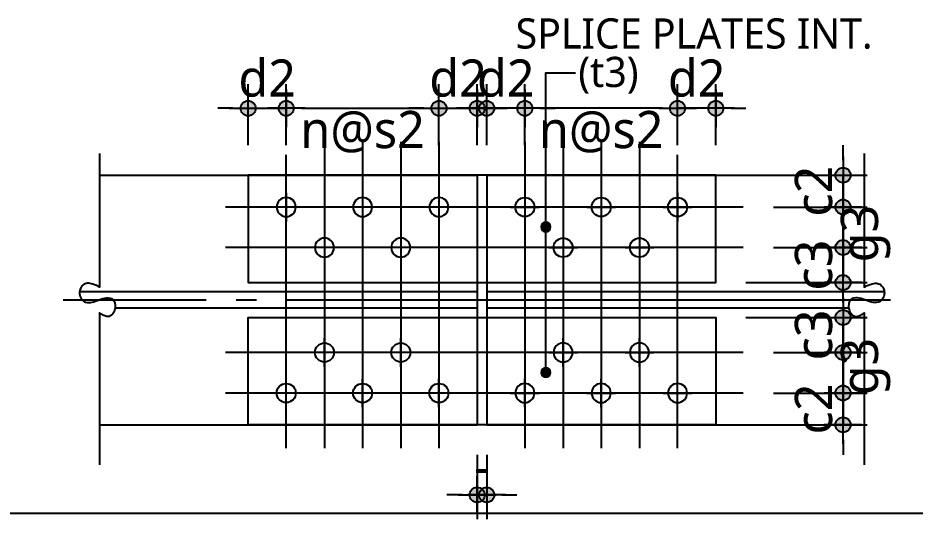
# Model space of a CAD drawing. Header units: millimetres. Extents: x 286090 to 357205, y -16350 to 13350.
# Drawn here: x 344881 to 349338, y 3632 to 6124 of the extents above; entities that cross this region are included whole.
import ezdxf
from ezdxf.enums import TextEntityAlignment as Align

# ---------------------------------------------------------------- set-up
doc = ezdxf.new("R2010")
doc.units = ezdxf.units.MM
doc.header["$LTSCALE"] = 100
doc.header["$PDSIZE"] = -1
doc.linetypes.add('CEN', pattern=[34, 30, -1.5, 1, -1.5])
doc.layers.get('Defpoints').update_dxf_attribs({"color": 157})
for name, color, linetype in [('2.DIM', 7, 'Continuous'), ('OMM-020-NOTE', 7, 'Continuous'), ('OMM-030-DIM', 7, 'Continuous'), ('OMM-040-CEN', 1, 'CEN'), ('OMM-310-STL B&G', 3, 'Continuous')]:
    doc.layers.add(name, color=color, linetype=linetype)
doc.styles.add('OMM', font='malgun.ttf')
doc.dimstyles.new('SKS-1', dxfattribs={"dimscale": 2, "dimtxt": 1.25, "dimasz": 0.3, "dimexe": 0.5, "dimexo": 1, "dimgap": 0.5, "dimtad": 1, "dimdec": 0, "dimzin": 1, "dimdsep": 46, "dimlunit": 6, "dimtxsty": 'OMM', "dimblk1": 'DIMDOT', "dimblk2": 'DIMDOT', "dimsah": 1, "dimcen": 0.2, "dimclrd": 2, "dimclre": 2, "dimclrt": 6, "dimadec": 0, "dimazin": 0, "dimtfac": 1, "dimtdec": 0, "dimtix": 1, "dimtmove": 1, "dimatfit": 3, "dimfxl": 1, "dimtolj": 1, "dimtzin": 0, "dimarcsym": 0})

# ---------------------------------------------------------------- blocks, each defined once
blk = doc.blocks.new('zw$4DC0')
at = {"layer": 'OMM-040-CEN'}
for p, q in [((54.7, 109.4), (54.7, 0)), ((109.4, 54.7), (0, 54.7))]:
    blk.add_line(p, q, dxfattribs=at)
at = {"layer": 'OMM-310-STL B&G'}
blk.add_circle((54.7, 54.7), 36.5, dxfattribs=at)
blk = doc.blocks.new('DIMDOT')
at = {"layer": '2.DIM'}
h = blk.add_hatch(color=6, dxfattribs=at)
edge = h.paths.add_edge_path()
edge.add_arc((0, 0), 0.5, 0, 360)
at = {"layer": '2.DIM', "color": 1}
for p, q in [((0, -1.25), (0, 1.25)), ((-1.25, 0), (1.25, 0))]:
    blk.add_line(p, q, dxfattribs=at)
at = {"layer": '2.DIM'}
blk.add_circle((0, 0), 0.5, dxfattribs=at)
blk = doc.blocks.new('*D64')
at = {"layer": 'Defpoints', "color": 0, "lineweight": -2, "transparency": 16777216}
for p in [(348484.9, 5341.7), (348980.3, 5341.7), (348484.9, 5183.6)]:
    blk.add_point(p, dxfattribs=at)
at = {"layer": 'OMM-030-DIM', "color": 4, "lineweight": -2, "transparency": 16777216}
for p, q in [((348980.3, 5416.7), (348980.3, 5491.7)), ((348634.9, 5341.7), (349100.3, 5341.7)), ((348980.3, 5183.6), (348980.3, 5341.7)), ((348634.9, 5183.6), (349100.3, 5183.6)), ((348980.3, 5108.6), (348980.3, 5033.6))]:
    blk.add_line(p, q, dxfattribs=at)
at = {"layer": 'OMM-030-DIM', "color": 4, "lineweight": -2, "transparency": 16777216, "xscale": 75, "yscale": 75, "zscale": 75}
for p, rotation in [((348980.3, 5341.7), 270), ((348980.3, 5183.6), 90)]:
    blk.add_blockref('DIMDOT', p, dxfattribs=dict(at, rotation=rotation))
at = {"layer": 'OMM-030-DIM', "color": 6, "transparency": 16777216, "insert": (348834.7, 5262.6), "char_height": 185, "attachment_point": 5, "rotation": 90, "style": 'OMM'}
blk.add_mtext('\\A1;c2', dxfattribs=at)
blk = doc.blocks.new('*D65')
at = {"layer": 'Defpoints', "color": 0, "lineweight": -2, "transparency": 16777216}
for p in [(348158.2, 5674.3), (348158.2, 5341.7), (348347.9, 5341.7)]:
    blk.add_point(p, dxfattribs=at)
at = {"layer": 'OMM-030-DIM', "color": 4, "lineweight": -2, "transparency": 16777216}
for p, q in [((348158.2, 5491.7), (348158.2, 5794.3)), ((348347.9, 5491.7), (348347.9, 5794.3)), ((348083.2, 5674.3), (348008.2, 5674.3)), ((348347.9, 5674.3), (348158.2, 5674.3)), ((348422.9, 5674.3), (348497.9, 5674.3))]:
    blk.add_line(p, q, dxfattribs=at)
at = {"layer": 'OMM-030-DIM', "color": 4, "lineweight": -2, "transparency": 16777216, "xscale": 75, "yscale": 75, "zscale": 75}
blk.add_blockref('DIMDOT', (348158.2, 5674.3), dxfattribs=at)
at = {"layer": 'OMM-030-DIM', "color": 4, "lineweight": -2, "transparency": 16777216, "xscale": 75, "yscale": 75, "zscale": 75, "rotation": 180}
blk.add_blockref('DIMDOT', (348347.9, 5674.3), dxfattribs=at)
at = {"layer": 'OMM-030-DIM', "color": 6, "transparency": 16777216, "insert": (348253.1, 5823.6), "char_height": 185, "attachment_point": 5, "style": 'OMM'}
blk.add_mtext('\\A1;d2', dxfattribs=at)
blk = doc.blocks.new('*D66')
at = {"layer": 'Defpoints', "color": 0, "lineweight": -2, "transparency": 16777216}
for p in [(347209.8, 5674.3), (347209.8, 5341.7), (347399.5, 5341.7)]:
    blk.add_point(p, dxfattribs=at)
at = {"layer": 'OMM-030-DIM', "color": 4, "lineweight": -2, "transparency": 16777216}
for p, q in [((347209.8, 5491.7), (347209.8, 5794.3)), ((347399.5, 5491.7), (347399.5, 5794.3)), ((347134.8, 5674.3), (347059.8, 5674.3)), ((347399.5, 5674.3), (347209.8, 5674.3)), ((347474.5, 5674.3), (347549.5, 5674.3))]:
    blk.add_line(p, q, dxfattribs=at)
at = {"layer": 'OMM-030-DIM', "color": 4, "lineweight": -2, "transparency": 16777216, "xscale": 75, "yscale": 75, "zscale": 75}
blk.add_blockref('DIMDOT', (347209.8, 5674.3), dxfattribs=at)
at = {"layer": 'OMM-030-DIM', "color": 4, "lineweight": -2, "transparency": 16777216, "xscale": 75, "yscale": 75, "zscale": 75, "rotation": 180}
blk.add_blockref('DIMDOT', (347399.5, 5674.3), dxfattribs=at)
at = {"layer": 'OMM-030-DIM', "color": 6, "transparency": 16777216, "insert": (347304.6, 5823.6), "char_height": 185, "attachment_point": 5, "style": 'OMM'}
blk.add_mtext('\\A1;d2', dxfattribs=at)
blk = doc.blocks.new('*D67')
at = {"layer": 'Defpoints', "color": 0, "lineweight": -2, "transparency": 16777216}
for p in [(347399.5, 5674.3), (347399.5, 5341.7), (348158.2, 5341.7)]:
    blk.add_point(p, dxfattribs=at)
at = {"layer": 'OMM-030-DIM', "color": 4, "lineweight": -2, "transparency": 16777216}
for p, q in [((347399.5, 5491.7), (347399.5, 5794.3)), ((348158.2, 5491.7), (348158.2, 5794.3)), ((348083.2, 5674.3), (347474.5, 5674.3))]:
    blk.add_line(p, q, dxfattribs=at)
at = {"layer": 'OMM-030-DIM', "color": 4, "lineweight": -2, "transparency": 16777216, "xscale": 75, "yscale": 75, "zscale": 75, "rotation": 180}
blk.add_blockref('DIMDOT', (347399.5, 5674.3), dxfattribs=at)
at = {"layer": 'OMM-030-DIM', "color": 4, "lineweight": -2, "transparency": 16777216, "xscale": 75, "yscale": 75, "zscale": 75}
blk.add_blockref('DIMDOT', (348158.2, 5674.3), dxfattribs=at)
at = {"layer": 'OMM-030-DIM', "color": 6, "transparency": 16777216, "insert": (347778.9, 5557.4), "char_height": 185, "attachment_point": 5, "style": 'OMM'}
blk.add_mtext('\\A1;n@s2', dxfattribs=at)
blk = doc.blocks.new('*D68')
at = {"layer": 'Defpoints', "color": 0, "lineweight": -2, "transparency": 16777216}
for p in [(346213.9, 5674.3), (346024.2, 5341.7), (346213.9, 5341.7)]:
    blk.add_point(p, dxfattribs=at)
at = {"layer": 'OMM-030-DIM', "color": 4, "lineweight": -2, "transparency": 16777216}
for p, q in [((346024.2, 5491.7), (346024.2, 5794.3)), ((346213.9, 5491.7), (346213.9, 5794.3)), ((345949.2, 5674.3), (345874.2, 5674.3)), ((346024.2, 5674.3), (346213.9, 5674.3)), ((346288.9, 5674.3), (346363.9, 5674.3))]:
    blk.add_line(p, q, dxfattribs=at)
at = {"layer": 'OMM-030-DIM', "color": 4, "lineweight": -2, "transparency": 16777216, "xscale": 75, "yscale": 75, "zscale": 75}
blk.add_blockref('DIMDOT', (346024.2, 5674.3), dxfattribs=at)
at = {"layer": 'OMM-030-DIM', "color": 4, "lineweight": -2, "transparency": 16777216, "xscale": 75, "yscale": 75, "zscale": 75, "rotation": 180}
blk.add_blockref('DIMDOT', (346213.9, 5674.3), dxfattribs=at)
at = {"layer": 'OMM-030-DIM', "color": 6, "transparency": 16777216, "insert": (346119, 5823.6), "char_height": 185, "attachment_point": 5, "style": 'OMM'}
blk.add_mtext('\\A1;d2', dxfattribs=at)
blk = doc.blocks.new('*D69')
at = {"layer": 'Defpoints', "color": 0, "lineweight": -2, "transparency": 16777216}
for p in [(347162.3, 5674.3), (346972.6, 5341.7), (347162.3, 5341.7)]:
    blk.add_point(p, dxfattribs=at)
at = {"layer": 'OMM-030-DIM', "color": 4, "lineweight": -2, "transparency": 16777216}
for p, q in [((346972.6, 5491.7), (346972.6, 5794.3)), ((347162.3, 5491.7), (347162.3, 5794.3)), ((346897.6, 5674.3), (346822.6, 5674.3)), ((346972.6, 5674.3), (347162.3, 5674.3)), ((347237.3, 5674.3), (347312.3, 5674.3))]:
    blk.add_line(p, q, dxfattribs=at)
at = {"layer": 'OMM-030-DIM', "color": 4, "lineweight": -2, "transparency": 16777216, "xscale": 75, "yscale": 75, "zscale": 75}
blk.add_blockref('DIMDOT', (346972.6, 5674.3), dxfattribs=at)
at = {"layer": 'OMM-030-DIM', "color": 4, "lineweight": -2, "transparency": 16777216, "xscale": 75, "yscale": 75, "zscale": 75, "rotation": 180}
blk.add_blockref('DIMDOT', (347162.3, 5674.3), dxfattribs=at)
at = {"layer": 'OMM-030-DIM', "color": 6, "transparency": 16777216, "insert": (347067.5, 5823.6), "char_height": 185, "attachment_point": 5, "style": 'OMM'}
blk.add_mtext('\\A1;d2', dxfattribs=at)
blk = doc.blocks.new('*D70')
at = {"layer": 'Defpoints', "color": 0, "lineweight": -2, "transparency": 16777216}
for p in [(346972.6, 5674.3), (346213.9, 5341.7), (346972.6, 5341.7)]:
    blk.add_point(p, dxfattribs=at)
at = {"layer": 'OMM-030-DIM', "color": 4, "lineweight": -2, "transparency": 16777216}
for p, q in [((346213.9, 5491.7), (346213.9, 5794.3)), ((346972.6, 5491.7), (346972.6, 5794.3)), ((346288.9, 5674.3), (346897.6, 5674.3))]:
    blk.add_line(p, q, dxfattribs=at)
at = {"layer": 'OMM-030-DIM', "color": 4, "lineweight": -2, "transparency": 16777216, "xscale": 75, "yscale": 75, "zscale": 75, "rotation": 180}
blk.add_blockref('DIMDOT', (346213.9, 5674.3), dxfattribs=at)
at = {"layer": 'OMM-030-DIM', "color": 4, "lineweight": -2, "transparency": 16777216, "xscale": 75, "yscale": 75, "zscale": 75}
blk.add_blockref('DIMDOT', (346972.6, 5674.3), dxfattribs=at)
at = {"layer": 'OMM-030-DIM', "color": 6, "transparency": 16777216, "insert": (346593.3, 5557.4), "char_height": 185, "attachment_point": 5, "style": 'OMM'}
blk.add_mtext('\\A1;n@s2', dxfattribs=at)
blk = doc.blocks.new('*D71')
at = {"layer": 'Defpoints', "color": 0, "lineweight": -2, "transparency": 16777216}
for p in [(347162.3, 4100.8), (347209.8, 4100.8), (347162.3, 3752.2)]:
    blk.add_point(p, dxfattribs=at)
at = {"layer": 'OMM-030-DIM', "color": 4, "lineweight": -2, "transparency": 16777216}
for p, q in [((347162.3, 3950.8), (347162.3, 3632.2)), ((347209.8, 3950.8), (347209.8, 3632.2)), ((347087.3, 3752.2), (347012.3, 3752.2)), ((347209.8, 3752.2), (347162.3, 3752.2)), ((347284.8, 3752.2), (347359.8, 3752.2))]:
    blk.add_line(p, q, dxfattribs=at)
at = {"layer": 'OMM-030-DIM', "color": 4, "lineweight": -2, "transparency": 16777216, "xscale": 75, "yscale": 75, "zscale": 75}
blk.add_blockref('DIMDOT', (347162.3, 3752.2), dxfattribs=at)
at = {"layer": 'OMM-030-DIM', "color": 4, "lineweight": -2, "transparency": 16777216, "xscale": 75, "yscale": 75, "zscale": 75, "rotation": 180}
blk.add_blockref('DIMDOT', (347209.8, 3752.2), dxfattribs=at)
at = {"layer": 'OMM-030-DIM', "color": 6, "transparency": 16777216, "insert": (347186.1, 3894.7), "char_height": 185, "attachment_point": 5, "style": 'OMM'}
blk.add_mtext('\\A1;-', dxfattribs=at)
blk = doc.blocks.new('zw$12D2')
at = {"layer": 'OMM-030-DIM'}
h = blk.add_hatch(color=4, dxfattribs=at)
edge = h.paths.add_edge_path()
edge.add_ellipse((18.2, 18.2), major_axis=(18.2, 0), ratio=1, start_angle=0, end_angle=360)
at = {"layer": 'OMM-030-DIM', "color": 4}
blk.add_circle((18.2, 18.2, 60), 18.2, dxfattribs=at)
blk = doc.blocks.new('*D72')
at = {"layer": 'Defpoints', "color": 0, "lineweight": -2, "transparency": 16777216}
for p in [(348484.9, 5183.6), (348980.3, 5183.6), (348484.9, 4981.9)]:
    blk.add_point(p, dxfattribs=at)
at = {"layer": 'OMM-030-DIM', "color": 4, "lineweight": -2, "transparency": 16777216}
for p, q in [((348980.3, 5258.6), (348980.3, 5333.6)), ((348634.9, 5183.6), (349100.3, 5183.6)), ((348980.3, 4981.9), (348980.3, 5183.6)), ((348634.9, 4981.9), (349100.3, 4981.9)), ((348980.3, 4906.9), (348980.3, 4831.9))]:
    blk.add_line(p, q, dxfattribs=at)
at = {"layer": 'OMM-030-DIM', "color": 4, "lineweight": -2, "transparency": 16777216, "xscale": 75, "yscale": 75, "zscale": 75}
for p, rotation in [((348980.3, 5183.6), 270), ((348980.3, 4981.9), 90)]:
    blk.add_blockref('DIMDOT', p, dxfattribs=dict(at, rotation=rotation))
at = {"layer": 'OMM-030-DIM', "color": 6, "transparency": 16777216, "insert": (349092.8, 5051.6), "char_height": 185, "attachment_point": 5, "rotation": 90, "style": 'OMM'}
blk.add_mtext('\\A1;g3', dxfattribs=at)
blk = doc.blocks.new('*D73')
at = {"layer": 'Defpoints', "color": 0, "lineweight": -2, "transparency": 16777216}
for p in [(348484.9, 4981.9), (348980.3, 4981.9), (348347.9, 4807.9)]:
    blk.add_point(p, dxfattribs=at)
at = {"layer": 'OMM-030-DIM', "color": 4, "lineweight": -2, "transparency": 16777216}
for p, q in [((348980.3, 5056.9), (348980.3, 5131.9)), ((348634.9, 4981.9), (349100.3, 4981.9)), ((348980.3, 4807.9), (348980.3, 4981.9)), ((348497.9, 4807.9), (349100.3, 4807.9)), ((348980.3, 4732.9), (348980.3, 4657.9))]:
    blk.add_line(p, q, dxfattribs=at)
at = {"layer": 'OMM-030-DIM', "color": 4, "lineweight": -2, "transparency": 16777216, "xscale": 75, "yscale": 75, "zscale": 75}
for p, rotation in [((348980.3, 4981.9), 270), ((348980.3, 4807.9), 90)]:
    blk.add_blockref('DIMDOT', p, dxfattribs=dict(at, rotation=rotation))
at = {"layer": 'OMM-030-DIM', "color": 6, "transparency": 16777216, "insert": (348834.7, 4894.9), "char_height": 185, "attachment_point": 5, "rotation": 90, "style": 'OMM'}
blk.add_mtext('\\A1;c3', dxfattribs=at)
blk = doc.blocks.new('*D74')
at = {"layer": 'Defpoints', "color": 0, "lineweight": -2, "transparency": 16777216}
for p in [(348484.9, 4258.8), (348484.9, 4100.8), (348980.3, 4100.8)]:
    blk.add_point(p, dxfattribs=at)
at = {"layer": 'OMM-030-DIM', "color": 4, "lineweight": -2, "transparency": 16777216}
for p, q in [((348980.3, 4333.8), (348980.3, 4408.8)), ((348634.9, 4258.8), (349100.3, 4258.8)), ((348980.3, 4258.8), (348980.3, 4100.8)), ((348634.9, 4100.8), (349100.3, 4100.8)), ((348980.3, 4025.8), (348980.3, 3950.8))]:
    blk.add_line(p, q, dxfattribs=at)
at = {"layer": 'OMM-030-DIM', "color": 4, "lineweight": -2, "transparency": 16777216, "xscale": 75, "yscale": 75, "zscale": 75}
for p, rotation in [((348980.3, 4258.8), 270), ((348980.3, 4100.8), 90)]:
    blk.add_blockref('DIMDOT', p, dxfattribs=dict(at, rotation=rotation))
at = {"layer": 'OMM-030-DIM', "color": 6, "transparency": 16777216, "insert": (348834.7, 4179.8), "char_height": 185, "attachment_point": 5, "rotation": 90, "style": 'OMM'}
blk.add_mtext('\\A1;c2', dxfattribs=at)
blk = doc.blocks.new('*D75')
at = {"layer": 'Defpoints', "color": 0, "lineweight": -2, "transparency": 16777216}
for p in [(348484.9, 4460.5), (348484.9, 4258.8), (348980.3, 4258.8)]:
    blk.add_point(p, dxfattribs=at)
at = {"layer": 'OMM-030-DIM', "color": 4, "lineweight": -2, "transparency": 16777216}
for p, q in [((348980.3, 4535.5), (348980.3, 4610.5)), ((348634.9, 4460.5), (349100.3, 4460.5)), ((348980.3, 4460.5), (348980.3, 4258.8)), ((348634.9, 4258.8), (349100.3, 4258.8)), ((348980.3, 4183.8), (348980.3, 4108.8))]:
    blk.add_line(p, q, dxfattribs=at)
at = {"layer": 'OMM-030-DIM', "color": 4, "lineweight": -2, "transparency": 16777216, "xscale": 75, "yscale": 75, "zscale": 75}
for p, rotation in [((348980.3, 4460.5), 270), ((348980.3, 4258.8), 90)]:
    blk.add_blockref('DIMDOT', p, dxfattribs=dict(at, rotation=rotation))
at = {"layer": 'OMM-030-DIM', "color": 6, "transparency": 16777216, "insert": (349092.8, 4390.8), "char_height": 185, "attachment_point": 5, "rotation": 90, "style": 'OMM'}
blk.add_mtext('\\A1;g3', dxfattribs=at)
blk = doc.blocks.new('*D76')
at = {"layer": 'Defpoints', "color": 0, "lineweight": -2, "transparency": 16777216}
for p in [(348347.9, 4634.5), (348484.9, 4460.5), (348980.3, 4460.5)]:
    blk.add_point(p, dxfattribs=at)
at = {"layer": 'OMM-030-DIM', "color": 4, "lineweight": -2, "transparency": 16777216}
for p, q in [((348980.3, 4709.5), (348980.3, 4784.5)), ((348497.9, 4634.5), (349100.3, 4634.5)), ((348980.3, 4634.5), (348980.3, 4460.5)), ((348634.9, 4460.5), (349100.3, 4460.5)), ((348980.3, 4385.5), (348980.3, 4310.5))]:
    blk.add_line(p, q, dxfattribs=at)
at = {"layer": 'OMM-030-DIM', "color": 4, "lineweight": -2, "transparency": 16777216, "xscale": 75, "yscale": 75, "zscale": 75}
for p, rotation in [((348980.3, 4634.5), 270), ((348980.3, 4460.5), 90)]:
    blk.add_blockref('DIMDOT', p, dxfattribs=dict(at, rotation=rotation))
at = {"layer": 'OMM-030-DIM', "color": 6, "transparency": 16777216, "insert": (348834.7, 4547.5), "char_height": 185, "attachment_point": 5, "rotation": 90, "style": 'OMM'}
blk.add_mtext('\\A1;c3', dxfattribs=at)

msp = doc.modelspace()

# ---------------------------------------------------------------- linework, layer by layer
at = {"layer": 'OMM-030-DIM'}
msp.add_line((317004.7, 3661.4, -60), (351904.7, 3661.4, -60), dxfattribs=at)
at = {"layer": 'OMM-030-DIM', "color": 4, "elevation": -60}
for points in [[(347503.4, 4361.3), (347503.4, 5850.6), (347650.4, 5850.6)], [(345286.7, 5449.8), (345286.7, 4785.4), (345280.4, 4789), (345274.6, 4791.9), (345267, 4795.4), (345261.6, 4797.6), (345252.8, 4800.7), (345246.5, 4802.5), (345239.3, 4803.9), (345232.6, 4804.6), (345225.6, 4804.7), (345220.4, 4803.7), (345215, 4802.1), (345209.6, 4799.7), (345204.3, 4796), (345200.3, 4792.3), (345196.2, 4787.6), (345194.1, 4784.4), (345191.3, 4779.3), (345189.2, 4774.2), (345187.8, 4768.9), (345186.7, 4762.5), (345186.3, 4756.4), (345186.7, 4751.8), (345187.8, 4745.3), (345189.4, 4739.3), (345192.7, 4732.2), (345196.1, 4727), (345200.4, 4721.8), (345204.6, 4717.7), (345212, 4713), (345216.8, 4711.2), (345225.1, 4709.2), (345234, 4708.7), (345241.7, 4709.4), (345250.1, 4711.1), (345257.4, 4713.1), (345265, 4715.4), (345275.8, 4719.1), (345283.4, 4721.8), (345292.8, 4725), (345302.3, 4728.2), (345312.1, 4730.7), (345321.2, 4732.3), (345328.9, 4732.8), (345339.2, 4731.2), (345346.1, 4728.4), (345350.9, 4725.4), (345354.6, 4721.5), (345357.9, 4717.1), (345361.3, 4710), (345362.5, 4706.3), (345363.7, 4699.6), (345364.3, 4692), (345364, 4686.1), (345363.4, 4681.2), (345362.5, 4676.7), (345360.4, 4668.9), (345358.1, 4662.7), (345355.4, 4657.7), (345352.7, 4653.3), (345348.8, 4648.8), (345344.9, 4645.2), (345338.8, 4641.9), (345333.5, 4639.7), (345328.1, 4639.5), (345320.6, 4639.6), (345318, 4640.3), (345311.9, 4642.5), (345307.7, 4644), (345303.4, 4645.9), (345298.4, 4649.2), (345295.1, 4651.4), (345290.6, 4654.4), (345286.7, 4657), (345286.7, 3901.7)], [(349085.4, 5449.8), (349085.4, 4785.4), (349091.7, 4789), (349097.5, 4791.9), (349105.2, 4795.4), (349110.5, 4797.6), (349119.3, 4800.7), (349125.6, 4802.5), (349132.8, 4803.9), (349139.6, 4804.6), (349146.5, 4804.7), (349151.7, 4803.7), (349157.1, 4802.1), (349162.5, 4799.7), (349167.8, 4796), (349171.8, 4792.3), (349175.9, 4787.6), (349178, 4784.4), (349180.8, 4779.3), (349182.9, 4774.2), (349184.3, 4768.9), (349185.4, 4762.5), (349185.8, 4756.4), (349185.4, 4751.8), (349184.3, 4745.3), (349182.7, 4739.3), (349179.4, 4732.2), (349176, 4727), (349171.7, 4721.8), (349167.5, 4717.7), (349160.1, 4713), (349155.3, 4711.2), (349147, 4709.2), (349138.1, 4708.7), (349130.4, 4709.4), (349122, 4711.1), (349114.7, 4713.1), (349107.1, 4715.4), (349096.3, 4719.1), (349088.7, 4721.8), (349079.4, 4725), (349069.8, 4728.2), (349060, 4730.7), (349050.9, 4732.3), (349043.2, 4732.8), (349032.9, 4731.2), (349026, 4728.4), (349021.2, 4725.4), (349017.5, 4721.5), (349014.2, 4717.1), (349010.8, 4710), (349009.6, 4706.3), (349008.4, 4699.6), (349007.8, 4692), (349008.1, 4686.1), (349008.7, 4681.2), (349009.6, 4676.7), (349011.7, 4668.9), (349014, 4662.7), (349016.7, 4657.7), (349019.4, 4653.3), (349023.3, 4648.8), (349027.2, 4645.2), (349033.3, 4641.9), (349038.6, 4639.7), (349044.1, 4639.5), (349051.5, 4639.6), (349054.2, 4640.3), (349060.3, 4642.5), (349064.4, 4644), (349068.7, 4645.9), (349073.7, 4649.2), (349077, 4651.4), (349081.5, 4654.4), (349085.4, 4657), (349085.4, 3901.7)]]:
    msp.add_lwpolyline(points, dxfattribs=at)
at = {"layer": 'OMM-040-CEN'}
for p, q in [((346403.6, 5507.1, -60), (346403.6, 3985.4, -60)), ((346593.3, 5507.1, -60), (346593.3, 3985.4, -60)), ((346783, 5507.1, -60), (346783, 3985.4, -60)), ((346972.6, 5507.1, -60), (346972.6, 3985.4, -60)), ((347399.5, 5507.1, -60), (347399.5, 3985.4, -60)), ((347589.2, 5507.1, -60), (347589.2, 3985.4, -60)), ((347778.9, 5507.1, -60), (347778.9, 3985.4, -60)), ((347968.6, 5507.1, -60), (347968.6, 3985.4, -60)), ((346213.9, 3985.4, -60), (346213.9, 5443.6, -60)), ((348158.2, 3985.4, -60), (348158.2, 5443.6, -60)), ((348484.9, 5183.6, -60), (345911.5, 5183.6, -60)), ((348484.9, 4981.9, -60), (345911.5, 4981.9, -60)), ((348484.9, 4981.9, -60), (345911.5, 4981.9, -60)), ((349215.4, 4721.2, -60), (345105.1, 4721.2, -60)), ((348484.9, 4460.5, -60), (345911.5, 4460.5, -60)), ((348484.9, 4258.8, -60), (345911.5, 4258.8, -60))]:
    msp.add_line(p, q, dxfattribs=at)
at = {"layer": 'OMM-310-STL B&G'}
for p, q in [((345286.7, 5341.7, -60), (347162.3, 5341.7, -60)), ((347162.3, 5341.7, -60), (347162.3, 4100.8, -60)), ((347209.8, 5341.7, -60), (349085.4, 5341.7, -60)), ((347209.8, 5341.7, -60), (347209.8, 4100.8, -60)), ((345286.7, 4100.8, -60), (347162.3, 4100.8, -60)), ((347209.8, 4100.8, -60), (349085.4, 4100.8, -60))]:
    msp.add_line(p, q, dxfattribs=at)
at = {"layer": 'OMM-310-STL B&G', "color": 6, "elevation": -60}
for points in [[(348347.9, 5341.7), (346024.2, 5341.7), (346024.2, 4807.9), (348347.9, 4807.9)], [(348347.9, 4100.8), (346024.2, 4100.8), (346024.2, 4634.5), (348347.9, 4634.5)]]:
    msp.add_lwpolyline(points, close=True, dxfattribs=at)
at = {"layer": 'OMM-310-STL B&G', "elevation": -60}
for points in [[(347162.3, 4761.5), (345186.6, 4761.5)], [(349185.5, 4761.5), (347209.8, 4761.5)], [(345363.5, 4682), (347162.3, 4682)], [(347209.8, 4682), (349008.6, 4682)]]:
    msp.add_lwpolyline(points, dxfattribs=at)

# ---------------------------------------------------------------- block references
at = {"layer": 'OMM-030-DIM', "color": 4, "xscale": -1.3, "yscale": 1.3, "zscale": 1.3}
for p in [(347527.1, 5060.7, -60), (347527.1, 4337.6, -60)]:
    msp.add_blockref('zw$12D2', p, dxfattribs=at)
at = {"layer": 'OMM-310-STL B&G', "yscale": 1.3, "zscale": 1.3}
for p, xscale, rotation in [((346142.7, 5112.4, -60), -1.3, 270), ((346522.1, 5112.4, -60), -1.3, 270), ((346901.5, 5112.4, -60), -1.3, 270), ((347470.6, 5112.4, -60), 1.3, 90), ((347850, 5112.4, -60), 1.3, 90), ((348229.4, 5112.4, -60), 1.3, 90), ((346332.4, 4910.8, -60), -1.3, 270), ((346711.8, 4910.8, -60), -1.3, 270), ((347660.3, 4910.8, -60), 1.3, 90), ((348039.7, 4910.8, -60), 1.3, 90), ((346332.4, 4531.6, -60), 1.3, 270), ((346711.8, 4531.6, -60), 1.3, 270), ((347660.3, 4531.6, -60), -1.3, 89.99999999999982), ((348039.7, 4531.6, -60), -1.3, 89.99999999999982), ((346142.7, 4330, -60), 1.3, 270), ((346522.1, 4330, -60), 1.3, 270), ((346901.5, 4330, -60), 1.3, 270), ((347470.6, 4330, -60), -1.3, 89.9999999999998), ((347850, 4330, -60), -1.3, 89.9999999999998), ((348229.4, 4330, -60), -1.3, 89.9999999999998)]:
    msp.add_blockref('zw$4DC0', p, dxfattribs=dict(at, xscale=xscale, rotation=rotation))

# ---------------------------------------------------------------- texts
at = {"layer": 'OMM-020-NOTE', "style": 'OMM'}
for s, p in [('SPLICE PLATES INT.', (349126.7, 6046.6, -60)), ('(t3)', (347964.5, 5855.4, -60))]:
    msp.add_text(s, height=150, dxfattribs=at).set_placement(p, align=Align.MIDDLE_RIGHT)

# ---------------------------------------------------------------- dimensions: what is measured, and where the dimension line sits
at = {"layer": 'OMM-030-DIM', "color": 4}
for base, p1, p2, picture, middle in [((346213.9, 5674.3, -60), (346024.2, 5341.7, -60), (346213.9, 5341.7, -60), '*D68', (346119, 5823.6, -60)), ((347162.3, 5674.3, -60), (346972.6, 5341.7, -60), (347162.3, 5341.7, -60), '*D69', (347067.5, 5823.6, -60))]:
    dim = msp.add_linear_dim(base=base, p1=p1, p2=p2, text='d2', dimstyle='SKS-1', override={"dimscale": 100, "dimtxt": 1.85, "dimasz": 0.75, "dimexe": 1.2, "dimexo": 1.5, "dimtxsty": 'OMM', "dimblk1": 'DIMDOT', "dimblk2": 'DIMDOT', "dimclrd": 4, "dimclre": 4}, dxfattribs=at)
    dim.commit()
    dim.dimension.update_dxf_attribs({"geometry": picture, "text_midpoint": middle})
for base, p1, p2, angle, text, picture, middle in [((347209.8, 5674.3, -60), (347399.5, 5341.7, -60), (347209.8, 5341.7, -60), 180, 'd2', '*D66', (347304.6, 5823.6, -60)), ((348158.2, 5674.3, -60), (348347.9, 5341.7, -60), (348158.2, 5341.7, -60), 180, 'd2', '*D65', (348253.1, 5823.6, -60)), ((348980.3, 5341.7, -60), (348484.9, 5183.6, -60), (348484.9, 5341.7, -60), 90, 'c2', '*D64', (348834.7, 5262.6, -60)), ((348980.3, 4981.9, -60), (348347.9, 4807.9, -60), (348484.9, 4981.9, -60), 90, 'c3', '*D73', (348834.7, 4894.9, -60)), ((348980.3, 4460.5, -60), (348347.9, 4634.5, -60), (348484.9, 4460.5, -60), 270, 'c3', '*D76', (348834.7, 4547.5, -60)), ((348980.3, 4100.8, -60), (348484.9, 4258.8, -60), (348484.9, 4100.8, -60), 270, 'c2', '*D74', (348834.7, 4179.8, -60)), ((347162.3, 3752.2, -60), (347209.8, 4100.8, -60), (347162.3, 4100.8, -60), 180, '-', '*D71', (347186.1, 3894.7, -60))]:
    dim = msp.add_linear_dim(base=base, p1=p1, p2=p2, angle=angle, text=text, dimstyle='SKS-1', override={"dimscale": 100, "dimtxt": 1.85, "dimasz": 0.75, "dimexe": 1.2, "dimexo": 1.5, "dimtxsty": 'OMM', "dimblk1": 'DIMDOT', "dimblk2": 'DIMDOT', "dimclrd": 4, "dimclre": 4}, dxfattribs=at)
    dim.commit()
    dim.dimension.update_dxf_attribs({"geometry": picture, "text_midpoint": middle})
dim = msp.add_linear_dim(base=(346972.6, 5674.3, -60), p1=(346213.9, 5341.7, -60), p2=(346972.6, 5341.7, -60), text='n@s2', dimstyle='SKS-1', override={"dimscale": 100, "dimtxt": 1.85, "dimasz": 0.75, "dimexe": 1.2, "dimexo": 1.5, "dimtxsty": 'OMM', "dimblk1": 'DIMDOT', "dimblk2": 'DIMDOT', "dimclrd": 4, "dimclre": 4}, dxfattribs=at)
dim.commit()
dim.dimension.update_dxf_attribs({"geometry": '*D70', "text_midpoint": (346593.3, 5401.2, -60), "dimtype": 160})
for base, p1, p2, angle, text, picture, middle in [((347399.5, 5674.3, -60), (348158.2, 5341.7, -60), (347399.5, 5341.7, -60), 180, 'n@s2', '*D67', (347778.9, 5401.2, -60)), ((348980.3, 5183.6, -60), (348484.9, 4981.9, -60), (348484.9, 5183.6, -60), 90, 'g3', '*D72', (349267.9, 5051.6, -60)), ((348980.3, 4258.8, -60), (348484.9, 4460.5, -60), (348484.9, 4258.8, -60), 270, 'g3', '*D75', (349267.9, 4390.8, -60))]:
    dim = msp.add_linear_dim(base=base, p1=p1, p2=p2, angle=angle, text=text, dimstyle='SKS-1', override={"dimscale": 100, "dimtxt": 1.85, "dimasz": 0.75, "dimexe": 1.2, "dimexo": 1.5, "dimtxsty": 'OMM', "dimblk1": 'DIMDOT', "dimblk2": 'DIMDOT', "dimclrd": 4, "dimclre": 4}, dxfattribs=at)
    dim.commit()
    dim.dimension.update_dxf_attribs({"geometry": picture, "text_midpoint": middle, "dimtype": 160})

doc.saveas('drawing.dxf')
